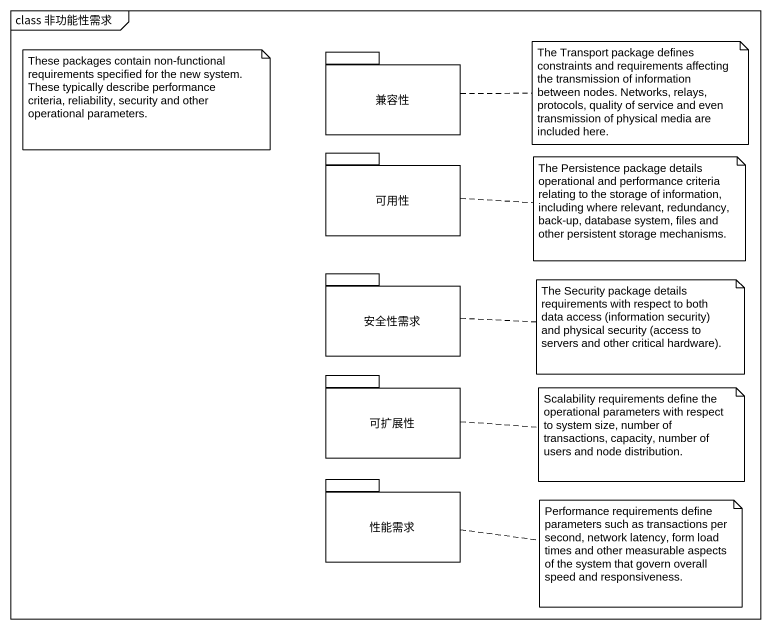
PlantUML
@startuml
mainframe class 非功能性需求
package 兼容性 {
}
package 可用性 {
}
package 安全性需求 {
}
package 可扩展性 {
}
package 性能需求 {
}
note as N1
  These packages contain non-functional requirements specified for the new system. These typically describe performance criteria, reliability, security and other operational parameters.
end note
note right of 兼容性 : The Transport package defines constraints and requirements affecting the transmission of information between nodes. Networks, relays, protocols, quality of service and even transmission of physical media are included here.
note right of 可用性 : The Persistence package details operational and performance criteria relating to the storage of information, including where relevant, redundancy, back-up, database system, files and other persistent storage mechanisms.
note right of 安全性需求 : The Security package details requirements with respect to both data access (information security) and physical security (access to servers and other critical hardware).
note right of 可扩展性 : Scalability requirements define the operational parameters with respect to system size, number of transactions, capacity, number of users and node distribution.
note right of 性能需求 : Performance requirements define parameters such as transactions per second, network latency, form load times and other measurable aspects of the system that govern overall speed and responsiveness.
@enduml
